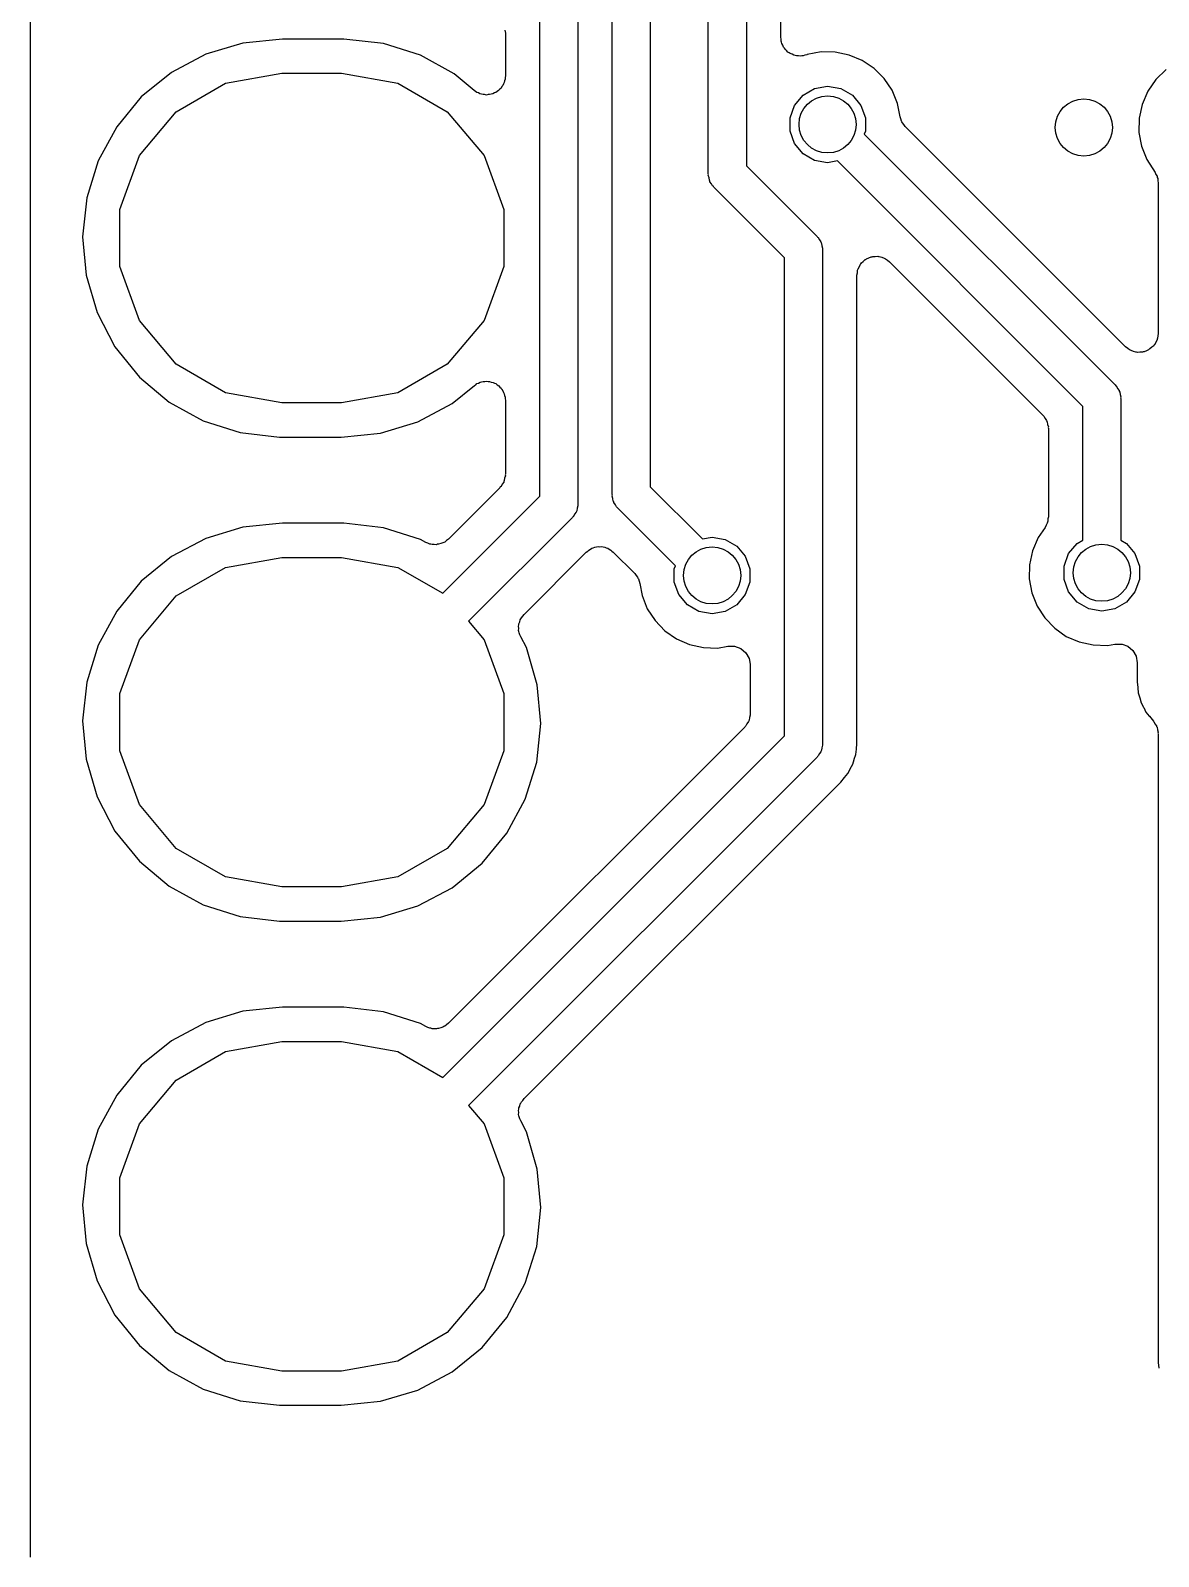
# Model space of a CAD drawing. Extents: x 125.1 to 143.2, y -145.5 to -100.1.
# Drawn here: x 125.08 to 130.99, y -138.95 to -130.94 of the extents above; entities that cross this region are included whole.
import ezdxf

# ---------------------------------------------------------------- set-up
doc = ezdxf.new("R2010")
doc.units = 0
doc.header["$MEASUREMENT"] = 0
doc.layers.add('BLACK', color=7, linetype='CONTINUOUS')

msp = doc.modelspace()

# ---------------------------------------------------------------- linework, layer by layer
at = {"layer": 'Black'}
for p, q in [((125.075, -138.95), (125.075, -114.439)), ((128.63, -131.693), (128.63, -128.211)), ((128.83, -128.17), (128.83, -131.651)), ((129.01, -130.976), (129.01, -128.17)), ((128.126, -133.376), (128.126, -128.567)), ((128.326, -128.526), (128.326, -133.335)), ((127.946, -130.799), (127.946, -133.426)), ((127.746, -133.385), (127.746, -130.841)), ((127.563, -130.939), (127.566, -130.955)), ((127.566, -130.955), (127.566, -131.18)), ((126.189, -131.007), (125.994, -131.066)), ((126.396, -130.986), (126.189, -131.007)), ((126.708, -130.986), (126.396, -130.986)), ((126.719, -130.986), (126.708, -130.986)), ((126.926, -131.01), (126.719, -130.986)), ((127.12, -131.071), (126.926, -131.01)), ((129.012, -130.986), (129.01, -130.976)), ((129.012, -130.997), (129.012, -130.986)), ((129.015, -131.003), (129.012, -130.997)), ((129.016, -131.01), (129.015, -131.003)), ((129.021, -131.019), (129.016, -131.01)), ((129.025, -131.029), (129.021, -131.019)), ((129.03, -131.034), (129.025, -131.029)), ((129.033, -131.04), (129.03, -131.034)), ((129.041, -131.047), (129.033, -131.04)), ((129.048, -131.055), (129.041, -131.047)), ((125.994, -131.066), (125.814, -131.161)), ((127.298, -131.169), (127.12, -131.071)), ((129.055, -131.058), (129.048, -131.055)), ((129.06, -131.062), (129.055, -131.058)), ((129.07, -131.066), (129.06, -131.062)), ((129.079, -131.071), (129.07, -131.066)), ((129.086, -131.072), (129.079, -131.071)), ((129.093, -131.074), (129.086, -131.072)), ((129.103, -131.074), (129.093, -131.074)), ((129.114, -131.076), (129.103, -131.074)), ((129.12, -131.074), (129.114, -131.076)), ((129.127, -131.074), (129.12, -131.074)), ((129.137, -131.071), (129.127, -131.074)), ((129.147, -131.069), (129.137, -131.071)), ((129.149, -131.068), (129.147, -131.069)), ((129.222, -131.054), (129.149, -131.068)), ((129.296, -131.055), (129.222, -131.054)), ((129.369, -131.07), (129.296, -131.055)), ((129.438, -131.099), (129.369, -131.07)), ((129.5, -131.14), (129.438, -131.099)), ((125.814, -131.161), (125.656, -131.29)), ((126.098, -131.218), (126.394, -131.166)), ((126.394, -131.166), (126.706, -131.166)), ((126.706, -131.166), (127.002, -131.218)), ((127.402, -131.256), (127.298, -131.169)), ((127.561, -131.205), (127.56, -131.214)), ((127.564, -131.197), (127.561, -131.205)), ((127.566, -131.18), (127.564, -131.188)), ((127.564, -131.188), (127.564, -131.197)), ((129.552, -131.193), (129.5, -131.14)), ((129.594, -131.255), (129.552, -131.193)), ((130.977, -131.199), (130.935, -131.26)), ((131.031, -131.146), (130.977, -131.199)), ((125.656, -131.29), (125.527, -131.447)), ((125.839, -131.368), (126.098, -131.218)), ((127.002, -131.218), (127.261, -131.368)), ((127.409, -131.261), (127.402, -131.256)), ((127.416, -131.266), (127.409, -131.261)), ((127.424, -131.269), (127.416, -131.266)), ((127.432, -131.274), (127.424, -131.269)), ((127.44, -131.275), (127.432, -131.274)), ((127.449, -131.278), (127.44, -131.275)), ((127.457, -131.278), (127.449, -131.278)), ((127.466, -131.28), (127.457, -131.278)), ((127.475, -131.278), (127.466, -131.28)), ((127.483, -131.278), (127.475, -131.278)), ((127.492, -131.275), (127.483, -131.278)), ((127.5, -131.274), (127.492, -131.275)), ((127.508, -131.269), (127.5, -131.274)), ((127.516, -131.266), (127.508, -131.269)), ((127.523, -131.261), (127.516, -131.266)), ((127.53, -131.256), (127.523, -131.261)), ((127.536, -131.25), (127.53, -131.256)), ((127.543, -131.244), (127.536, -131.25)), ((127.547, -131.236), (127.543, -131.244)), ((127.553, -131.23), (127.547, -131.236)), ((127.556, -131.222), (127.553, -131.23)), ((127.56, -131.214), (127.556, -131.222)), ((129.083, -131.334), (129.127, -131.281)), ((129.127, -131.281), (129.188, -131.246)), ((129.188, -131.246), (129.256, -131.234)), ((129.256, -131.234), (129.325, -131.246)), ((129.325, -131.246), (129.386, -131.281)), ((129.386, -131.281), (129.43, -131.334)), ((129.622, -131.324), (129.594, -131.255)), ((130.935, -131.26), (130.906, -131.329)), ((125.646, -131.598), (125.839, -131.368)), ((127.261, -131.368), (127.454, -131.598)), ((129.059, -131.4), (129.083, -131.334)), ((129.43, -131.334), (129.454, -131.4)), ((129.636, -131.394), (129.622, -131.324)), ((130.906, -131.329), (130.891, -131.402)), ((125.527, -131.447), (125.43, -131.626)), ((129.059, -131.469), (129.059, -131.4)), ((129.454, -131.4), (129.454, -131.469)), ((129.64, -131.405), (129.636, -131.394)), ((129.643, -131.417), (129.64, -131.405)), ((129.646, -131.421), (129.643, -131.417)), ((129.648, -131.426), (129.646, -131.421)), ((129.656, -131.435), (129.648, -131.426)), ((129.663, -131.445), (129.656, -131.435)), ((130.819, -132.601), (129.663, -131.445)), ((130.891, -131.402), (130.889, -131.476)), ((129.083, -131.535), (129.059, -131.469)), ((129.454, -131.469), (129.448, -131.485)), ((129.448, -131.485), (130.765, -132.801)), ((130.889, -131.476), (130.903, -131.549)), ((125.543, -131.88), (125.646, -131.598)), ((127.454, -131.598), (127.557, -131.88)), ((129.127, -131.588), (129.083, -131.535)), ((129.188, -131.623), (129.127, -131.588)), ((130.903, -131.549), (130.93, -131.619)), ((125.43, -131.626), (125.37, -131.82)), ((128.83, -131.651), (129.201, -132.022)), ((129.256, -131.635), (129.188, -131.623)), ((129.307, -131.626), (129.256, -131.635)), ((130.594, -132.914), (129.307, -131.626)), ((130.93, -131.619), (130.974, -131.686)), ((130.974, -131.686), (130.978, -131.697)), ((128.631, -131.697), (128.63, -131.693)), ((128.63, -131.701), (128.631, -131.697)), ((128.634, -131.714), (128.63, -131.701)), ((128.636, -131.727), (128.634, -131.714)), ((128.638, -131.731), (128.636, -131.727)), ((128.639, -131.735), (128.638, -131.731)), ((128.647, -131.746), (128.639, -131.735)), ((128.653, -131.757), (128.647, -131.746)), ((128.657, -131.76), (128.653, -131.757)), ((128.659, -131.763), (128.657, -131.76)), ((129.03, -132.134), (128.659, -131.763)), ((130.978, -131.697), (130.984, -131.706)), ((130.984, -131.706), (130.985, -131.713)), ((130.985, -131.713), (130.988, -131.718)), ((130.988, -131.718), (130.988, -131.73)), ((130.988, -131.73), (130.99, -131.741)), ((130.99, -131.741), (130.99, -132.531)), ((125.37, -131.82), (125.348, -132.023)), ((125.543, -132.18), (125.543, -131.88)), ((127.557, -131.88), (127.557, -132.18)), ((125.348, -132.023), (125.367, -132.225)), ((129.201, -132.022), (129.203, -132.025)), ((129.203, -132.025), (129.207, -132.028)), ((129.207, -132.028), (129.213, -132.04)), ((129.213, -132.04), (129.221, -132.05)), ((129.221, -132.05), (129.222, -132.055)), ((129.222, -132.055), (129.224, -132.058)), ((129.224, -132.058), (129.226, -132.071)), ((129.226, -132.071), (129.23, -132.084)), ((129.23, -132.084), (129.229, -132.088)), ((129.229, -132.088), (129.23, -132.093)), ((129.03, -134.641), (129.03, -132.134)), ((129.23, -132.093), (129.23, -134.682)), ((129.423, -132.18), (129.428, -132.168)), ((129.428, -132.168), (129.431, -132.165)), ((129.431, -132.165), (129.433, -132.161)), ((129.433, -132.161), (129.443, -132.153)), ((129.443, -132.153), (129.453, -132.143)), ((129.453, -132.143), (129.457, -132.142)), ((129.457, -132.142), (129.46, -132.139)), ((129.46, -132.139), (129.472, -132.134)), ((129.472, -132.134), (129.484, -132.129)), ((129.484, -132.129), (129.489, -132.128)), ((129.489, -132.128), (129.493, -132.127)), ((129.493, -132.127), (129.506, -132.127)), ((129.506, -132.127), (129.519, -132.126)), ((129.519, -132.126), (129.523, -132.127)), ((129.523, -132.127), (129.527, -132.127)), ((129.527, -132.127), (129.54, -132.131)), ((129.54, -132.131), (129.552, -132.135)), ((129.552, -132.135), (129.556, -132.137)), ((129.556, -132.137), (129.56, -132.139)), ((129.56, -132.139), (129.57, -132.147)), ((129.57, -132.147), (129.581, -132.155)), ((129.581, -132.155), (130.385, -132.959)), ((125.367, -132.225), (125.424, -132.421)), ((125.646, -132.462), (125.543, -132.18)), ((127.557, -132.18), (127.454, -132.462)), ((129.41, -132.225), (129.412, -132.212)), ((129.41, -134.682), (129.41, -132.225)), ((129.412, -132.212), (129.413, -132.199)), ((129.413, -132.199), (129.415, -132.195)), ((129.415, -132.195), (129.416, -132.191)), ((129.416, -132.191), (129.423, -132.18)), ((125.424, -132.421), (125.518, -132.601)), ((125.839, -132.692), (125.646, -132.462)), ((127.454, -132.462), (127.261, -132.692)), ((130.984, -132.565), (130.977, -132.576)), ((130.985, -132.56), (130.984, -132.565)), ((130.987, -132.556), (130.985, -132.56)), ((130.988, -132.543), (130.987, -132.556)), ((130.99, -132.531), (130.988, -132.543)), ((125.518, -132.601), (125.646, -132.76)), ((130.83, -132.609), (130.819, -132.601)), ((130.84, -132.617), (130.83, -132.609)), ((130.844, -132.619), (130.84, -132.617)), ((130.848, -132.621), (130.844, -132.619)), ((130.86, -132.625), (130.848, -132.621)), ((130.873, -132.629), (130.86, -132.625)), ((130.877, -132.629), (130.873, -132.629)), ((130.881, -132.63), (130.877, -132.629)), ((130.894, -132.629), (130.881, -132.63)), ((130.907, -132.629), (130.894, -132.629)), ((130.911, -132.627), (130.907, -132.629)), ((130.916, -132.627), (130.911, -132.627)), ((130.928, -132.622), (130.916, -132.627)), ((130.94, -132.617), (130.928, -132.622)), ((130.943, -132.614), (130.94, -132.617)), ((130.947, -132.612), (130.943, -132.614)), ((130.957, -132.603), (130.947, -132.612)), ((130.967, -132.595), (130.957, -132.603)), ((130.969, -132.591), (130.967, -132.595)), ((130.972, -132.588), (130.969, -132.591)), ((130.977, -132.576), (130.972, -132.588)), ((126.098, -132.842), (125.839, -132.692)), ((127.261, -132.692), (127.002, -132.842)), ((125.646, -132.76), (125.802, -132.891)), ((127.286, -132.899), (127.403, -132.804)), ((127.403, -132.804), (127.41, -132.8)), ((127.41, -132.8), (127.416, -132.794)), ((127.416, -132.794), (127.425, -132.791)), ((127.425, -132.791), (127.433, -132.787)), ((127.433, -132.787), (127.441, -132.785)), ((127.441, -132.785), (127.449, -132.783)), ((127.449, -132.783), (127.458, -132.783)), ((127.458, -132.783), (127.467, -132.781)), ((127.467, -132.781), (127.475, -132.783)), ((127.475, -132.783), (127.483, -132.783)), ((127.483, -132.783), (127.492, -132.786)), ((127.492, -132.786), (127.502, -132.788)), ((127.502, -132.788), (127.508, -132.792)), ((127.508, -132.792), (127.516, -132.794)), ((127.516, -132.794), (127.523, -132.8)), ((127.523, -132.8), (127.531, -132.805)), ((127.531, -132.805), (127.536, -132.812)), ((130.765, -132.801), (130.767, -132.805)), ((130.767, -132.805), (130.771, -132.808)), ((130.771, -132.808), (130.777, -132.819)), ((125.802, -132.891), (125.98, -132.989)), ((126.394, -132.894), (126.098, -132.842)), ((127.002, -132.842), (126.706, -132.894)), ((127.536, -132.812), (127.543, -132.817)), ((127.543, -132.817), (127.547, -132.825)), ((127.547, -132.825), (127.553, -132.832)), ((127.553, -132.832), (127.556, -132.84)), ((127.556, -132.84), (127.56, -132.847)), ((127.56, -132.847), (127.562, -132.856)), ((127.562, -132.856), (127.565, -132.865)), ((127.565, -132.865), (127.565, -132.873)), ((127.565, -132.873), (127.566, -132.881)), ((127.566, -132.881), (127.566, -133.269)), ((130.777, -132.819), (130.785, -132.83)), ((130.785, -132.83), (130.786, -132.834)), ((130.786, -132.834), (130.788, -132.838)), ((130.788, -132.838), (130.79, -132.851)), ((130.79, -132.851), (130.794, -132.863)), ((130.794, -132.863), (130.793, -132.868)), ((130.793, -132.868), (130.794, -132.872)), ((130.794, -132.872), (130.794, -133.503)), ((126.706, -132.894), (126.394, -132.894)), ((127.106, -132.994), (127.286, -132.899)), ((130.385, -132.959), (130.387, -132.962)), ((130.387, -132.962), (130.391, -132.965)), ((130.391, -132.965), (130.397, -132.977)), ((130.594, -133.503), (130.594, -132.914)), ((125.98, -132.989), (126.174, -133.05)), ((126.174, -133.05), (126.381, -133.074)), ((126.911, -133.053), (127.106, -132.994)), ((130.397, -132.977), (130.405, -132.987)), ((130.405, -132.987), (130.406, -132.992)), ((130.406, -132.992), (130.408, -132.995)), ((130.408, -132.995), (130.41, -133.008)), ((130.41, -133.008), (130.414, -133.021)), ((130.414, -133.021), (130.413, -133.025)), ((130.413, -133.025), (130.414, -133.03)), ((130.414, -133.03), (130.414, -133.492)), ((126.381, -133.074), (126.392, -133.074)), ((126.392, -133.074), (126.704, -133.074)), ((126.704, -133.074), (126.911, -133.053)), ((127.562, -133.29), (127.56, -133.303)), ((127.566, -133.278), (127.562, -133.29)), ((127.566, -133.269), (127.565, -133.273)), ((127.565, -133.273), (127.566, -133.278)), ((127.537, -133.34), (127.267, -133.61)), ((127.539, -133.336), (127.537, -133.34)), ((127.543, -133.333), (127.539, -133.336)), ((127.549, -133.322), (127.543, -133.333)), ((127.557, -133.311), (127.549, -133.322)), ((127.558, -133.307), (127.557, -133.311)), ((127.56, -133.303), (127.558, -133.307)), ((128.326, -133.335), (128.6, -133.608)), ((127.237, -133.894), (127.746, -133.385)), ((127.942, -133.448), (127.94, -133.461)), ((127.946, -133.435), (127.942, -133.448)), ((127.946, -133.426), (127.945, -133.431)), ((127.945, -133.431), (127.946, -133.435)), ((128.127, -133.38), (128.126, -133.376)), ((128.126, -133.385), (128.127, -133.38)), ((128.13, -133.397), (128.126, -133.385)), ((128.132, -133.41), (128.13, -133.397)), ((128.134, -133.414), (128.132, -133.41)), ((128.135, -133.418), (128.134, -133.414)), ((128.143, -133.429), (128.135, -133.418)), ((128.149, -133.44), (128.143, -133.429)), ((128.153, -133.443), (128.149, -133.44)), ((128.155, -133.447), (128.153, -133.443)), ((128.458, -133.749), (128.155, -133.447)), ((126.396, -133.526), (126.189, -133.547)), ((126.708, -133.526), (126.396, -133.526)), ((126.719, -133.526), (126.708, -133.526)), ((126.926, -133.55), (126.719, -133.526)), ((127.917, -133.497), (127.373, -134.041)), ((127.919, -133.493), (127.917, -133.497)), ((127.923, -133.491), (127.919, -133.493)), ((127.929, -133.479), (127.923, -133.491)), ((127.937, -133.469), (127.929, -133.479)), ((127.938, -133.464), (127.937, -133.469)), ((127.94, -133.461), (127.938, -133.464)), ((130.408, -133.526), (130.402, -133.537)), ((130.409, -133.521), (130.408, -133.526)), ((130.411, -133.516), (130.409, -133.521)), ((130.412, -133.504), (130.411, -133.516)), ((130.414, -133.492), (130.412, -133.504)), ((130.594, -133.616), (130.594, -133.503)), ((130.794, -133.503), (130.794, -133.616)), ((125.994, -133.606), (125.814, -133.701)), ((126.189, -133.547), (125.994, -133.606)), ((127.12, -133.611), (126.926, -133.55)), ((127.148, -133.627), (127.12, -133.611)), ((127.267, -133.61), (127.257, -133.617)), ((128.6, -133.608), (128.65, -133.599)), ((128.65, -133.599), (128.719, -133.611)), ((128.719, -133.611), (128.779, -133.646)), ((130.36, -133.602), (130.33, -133.671)), ((130.397, -133.548), (130.36, -133.602)), ((130.402, -133.537), (130.397, -133.548)), ((127.159, -133.631), (127.148, -133.627)), ((127.17, -133.636), (127.159, -133.631)), ((127.175, -133.636), (127.17, -133.636)), ((127.181, -133.638), (127.175, -133.636)), ((127.193, -133.638), (127.181, -133.638)), ((127.205, -133.639), (127.193, -133.638)), ((127.21, -133.637), (127.205, -133.639)), ((127.215, -133.637), (127.21, -133.637)), ((127.227, -133.633), (127.215, -133.637)), ((127.238, -133.63), (127.227, -133.633)), ((127.243, -133.627), (127.238, -133.63)), ((127.248, -133.625), (127.243, -133.627)), ((127.257, -133.617), (127.248, -133.625)), ((127.664, -134.005), (127.99, -133.678)), ((127.99, -133.678), (127.998, -133.673)), ((127.998, -133.673), (128.004, -133.667)), ((128.004, -133.667), (128.012, -133.663)), ((128.012, -133.663), (128.019, -133.658)), ((128.019, -133.658), (128.027, -133.656)), ((128.027, -133.656), (128.035, -133.652)), ((128.035, -133.652), (128.044, -133.651)), ((128.044, -133.651), (128.052, -133.649)), ((128.052, -133.649), (128.061, -133.65)), ((128.061, -133.65), (128.07, -133.649)), ((128.07, -133.649), (128.078, -133.651)), ((128.078, -133.651), (128.087, -133.652)), ((128.087, -133.652), (128.095, -133.656)), ((128.095, -133.656), (128.103, -133.658)), ((128.103, -133.658), (128.111, -133.663)), ((128.111, -133.663), (128.119, -133.667)), ((128.119, -133.667), (128.125, -133.673)), ((128.125, -133.673), (128.132, -133.678)), ((128.132, -133.678), (128.244, -133.79)), ((128.779, -133.646), (128.824, -133.7)), ((130.33, -133.671), (130.315, -133.744)), ((130.497, -133.751), (130.52, -133.686)), ((130.52, -133.686), (130.565, -133.632)), ((130.565, -133.632), (130.594, -133.616)), ((130.794, -133.616), (130.823, -133.632)), ((130.823, -133.632), (130.868, -133.686)), ((130.868, -133.686), (130.892, -133.751)), ((125.814, -133.701), (125.656, -133.83)), ((125.839, -133.908), (126.098, -133.758)), ((126.098, -133.758), (126.394, -133.706)), ((126.394, -133.706), (126.706, -133.706)), ((126.706, -133.706), (127.002, -133.758)), ((127.002, -133.758), (127.237, -133.894)), ((128.452, -133.765), (128.458, -133.749)), ((128.452, -133.835), (128.452, -133.765)), ((128.824, -133.7), (128.848, -133.765)), ((128.848, -133.765), (128.848, -133.835)), ((130.315, -133.744), (130.314, -133.818)), ((130.497, -133.821), (130.497, -133.751)), ((130.892, -133.751), (130.892, -133.821)), ((125.656, -133.83), (125.527, -133.987)), ((128.244, -133.79), (128.251, -133.8)), ((128.251, -133.8), (128.259, -133.81)), ((128.259, -133.81), (128.261, -133.814)), ((128.261, -133.814), (128.264, -133.818)), ((128.264, -133.818), (128.267, -133.83)), ((128.267, -133.83), (128.271, -133.842)), ((128.271, -133.842), (128.283, -133.905)), ((128.476, -133.9), (128.452, -133.835)), ((128.848, -133.835), (128.824, -133.9)), ((130.314, -133.818), (130.327, -133.891)), ((130.52, -133.887), (130.497, -133.821)), ((130.892, -133.821), (130.868, -133.887)), ((125.646, -134.138), (125.839, -133.908)), ((128.283, -133.905), (128.31, -133.975)), ((128.521, -133.954), (128.476, -133.9)), ((128.824, -133.9), (128.779, -133.954)), ((130.327, -133.891), (130.355, -133.961)), ((130.565, -133.94), (130.52, -133.887)), ((130.868, -133.887), (130.823, -133.94)), ((125.527, -133.987), (125.43, -134.166)), ((127.657, -134.014), (127.664, -134.005)), ((128.31, -133.975), (128.351, -134.037)), ((128.581, -133.989), (128.521, -133.954)), ((128.65, -134.001), (128.581, -133.989)), ((128.719, -133.989), (128.65, -134.001)), ((128.779, -133.954), (128.719, -133.989)), ((130.355, -133.961), (130.395, -134.023)), ((130.626, -133.975), (130.565, -133.94)), ((130.694, -133.987), (130.626, -133.975)), ((130.763, -133.975), (130.694, -133.987)), ((130.823, -133.94), (130.763, -133.975)), ((127.373, -134.041), (127.454, -134.138)), ((127.635, -134.067), (127.636, -134.06)), ((127.636, -134.078), (127.635, -134.067)), ((127.635, -134.089), (127.636, -134.078)), ((127.637, -134.095), (127.635, -134.089)), ((127.636, -134.06), (127.637, -134.054)), ((127.637, -134.054), (127.641, -134.044)), ((127.641, -134.044), (127.644, -134.033)), ((127.644, -134.033), (127.647, -134.028)), ((127.647, -134.028), (127.65, -134.022)), ((127.65, -134.022), (127.657, -134.014)), ((128.351, -134.037), (128.403, -134.091)), ((128.403, -134.091), (128.464, -134.133)), ((130.395, -134.023), (130.447, -134.077)), ((130.447, -134.077), (130.508, -134.12)), ((125.43, -134.166), (125.37, -134.36)), ((125.543, -134.42), (125.646, -134.138)), ((127.454, -134.138), (127.557, -134.42)), ((127.638, -134.101), (127.637, -134.095)), ((127.642, -134.111), (127.638, -134.101)), ((127.646, -134.122), (127.642, -134.111)), ((127.676, -134.179), (127.646, -134.122)), ((128.464, -134.133), (128.532, -134.163)), ((128.532, -134.163), (128.605, -134.179)), ((128.679, -134.181), (128.733, -134.171)), ((128.733, -134.171), (128.733, -134.171)), ((128.733, -134.171), (128.733, -134.171)), ((128.733, -134.171), (128.767, -134.171)), ((128.767, -134.171), (128.8, -134.183)), ((130.508, -134.12), (130.576, -134.149)), ((130.576, -134.149), (130.649, -134.165)), ((130.649, -134.165), (130.724, -134.167)), ((130.724, -134.167), (130.763, -134.16)), ((130.763, -134.16), (130.763, -134.16)), ((130.763, -134.16), (130.797, -134.16)), ((130.797, -134.16), (130.797, -134.16)), ((130.797, -134.16), (130.801, -134.161)), ((130.801, -134.161), (130.83, -134.172)), ((130.83, -134.172), (130.83, -134.172)), ((130.83, -134.172), (130.857, -134.194)), ((127.733, -134.375), (127.676, -134.179)), ((128.605, -134.179), (128.679, -134.181)), ((128.8, -134.183), (128.8, -134.183)), ((128.8, -134.183), (128.827, -134.206)), ((128.827, -134.206), (128.844, -134.236)), ((128.844, -134.236), (128.849, -134.265)), ((130.857, -134.194), (130.874, -134.224)), ((130.874, -134.224), (130.88, -134.259)), ((128.849, -134.265), (128.85, -134.27)), ((128.85, -134.27), (128.85, -134.525)), ((130.88, -134.259), (130.88, -134.259)), ((130.88, -134.259), (130.88, -134.358)), ((125.37, -134.36), (125.348, -134.563)), ((127.752, -134.577), (127.733, -134.375)), ((130.88, -134.358), (130.883, -134.389)), ((130.883, -134.389), (130.883, -134.389)), ((130.883, -134.389), (130.883, -134.39)), ((130.883, -134.39), (130.885, -134.416)), ((125.543, -134.72), (125.543, -134.42)), ((127.557, -134.42), (127.557, -134.72)), ((130.885, -134.416), (130.893, -134.442)), ((130.893, -134.442), (130.893, -134.442)), ((130.893, -134.442), (130.893, -134.443)), ((130.893, -134.443), (130.901, -134.469)), ((130.901, -134.469), (130.913, -134.492)), ((130.913, -134.492), (130.914, -134.493)), ((125.348, -134.563), (125.367, -134.765)), ((128.841, -134.567), (128.833, -134.578)), ((128.842, -134.563), (128.841, -134.567)), ((128.844, -134.559), (128.842, -134.563)), ((128.846, -134.546), (128.844, -134.559)), ((128.85, -134.534), (128.846, -134.546)), ((128.85, -134.525), (128.849, -134.529)), ((128.849, -134.529), (128.85, -134.534)), ((130.914, -134.493), (130.914, -134.493)), ((130.914, -134.493), (130.926, -134.517)), ((130.926, -134.517), (130.943, -134.538)), ((130.943, -134.538), (130.943, -134.538)), ((130.943, -134.538), (130.944, -134.538)), ((130.944, -134.538), (130.965, -134.565)), ((130.965, -134.565), (130.967, -134.566)), ((130.967, -134.566), (130.973, -134.578)), ((127.237, -136.434), (129.03, -134.641)), ((128.821, -134.596), (127.267, -136.15)), ((127.73, -134.78), (127.752, -134.577)), ((128.823, -134.592), (128.821, -134.596)), ((128.827, -134.589), (128.823, -134.592)), ((128.833, -134.578), (128.827, -134.589)), ((130.973, -134.578), (130.981, -134.589)), ((130.981, -134.589), (130.982, -134.593)), ((130.982, -134.593), (130.984, -134.597)), ((130.984, -134.597), (130.986, -134.61)), ((130.986, -134.61), (130.99, -134.623)), ((130.99, -134.623), (130.989, -134.627)), ((130.989, -134.627), (130.99, -134.631)), ((130.99, -134.631), (130.99, -137.929)), ((125.646, -135.002), (125.543, -134.72)), ((127.557, -134.72), (127.454, -135.002)), ((129.221, -134.725), (129.213, -134.735)), ((129.222, -134.72), (129.221, -134.725)), ((129.224, -134.717), (129.222, -134.72)), ((129.226, -134.704), (129.224, -134.717)), ((129.23, -134.691), (129.226, -134.704)), ((129.23, -134.682), (129.229, -134.687)), ((129.229, -134.687), (129.23, -134.691)), ((129.404, -134.739), (129.407, -134.712)), ((129.407, -134.711), (129.41, -134.682)), ((129.407, -134.712), (129.407, -134.711)), ((129.407, -134.712), (129.407, -134.712)), ((125.367, -134.765), (125.424, -134.961)), ((129.201, -134.753), (127.373, -136.581)), ((127.67, -134.974), (127.73, -134.78)), ((129.203, -134.75), (129.201, -134.753)), ((129.207, -134.747), (129.203, -134.75)), ((129.213, -134.735), (129.207, -134.747)), ((129.375, -134.815), (129.388, -134.791)), ((129.388, -134.791), (129.395, -134.766)), ((129.395, -134.766), (129.396, -134.765)), ((129.396, -134.765), (129.404, -134.739)), ((129.396, -134.765), (129.396, -134.765)), ((127.664, -136.545), (129.325, -134.884)), ((129.325, -134.884), (129.344, -134.86)), ((129.344, -134.86), (129.362, -134.839)), ((129.344, -134.86), (129.344, -134.86)), ((129.344, -134.86), (129.344, -134.86)), ((129.362, -134.839), (129.374, -134.816)), ((129.374, -134.816), (129.375, -134.815)), ((129.375, -134.815), (129.375, -134.815)), ((125.424, -134.961), (125.518, -135.141)), ((125.839, -135.232), (125.646, -135.002)), ((127.454, -135.002), (127.261, -135.232)), ((127.573, -135.153), (127.67, -134.974)), ((125.518, -135.141), (125.646, -135.3)), ((127.444, -135.31), (127.573, -135.153)), ((126.098, -135.382), (125.839, -135.232)), ((127.261, -135.232), (127.002, -135.382)), ((125.646, -135.3), (125.802, -135.431)), ((127.286, -135.439), (127.444, -135.31)), ((125.802, -135.431), (125.98, -135.529)), ((126.394, -135.434), (126.098, -135.382)), ((126.706, -135.434), (126.394, -135.434)), ((127.002, -135.382), (126.706, -135.434)), ((127.106, -135.534), (127.286, -135.439)), ((125.98, -135.529), (126.174, -135.59)), ((126.174, -135.59), (126.381, -135.614)), ((126.704, -135.614), (126.911, -135.593)), ((126.911, -135.593), (127.106, -135.534)), ((126.381, -135.614), (126.392, -135.614)), ((126.392, -135.614), (126.704, -135.614)), ((126.189, -136.087), (125.994, -136.146)), ((126.396, -136.066), (126.189, -136.087)), ((126.708, -136.066), (126.396, -136.066)), ((126.719, -136.066), (126.708, -136.066)), ((126.926, -136.09), (126.719, -136.066)), ((127.12, -136.151), (126.926, -136.09)), ((125.994, -136.146), (125.814, -136.241)), ((127.148, -136.167), (127.12, -136.151)), ((127.159, -136.171), (127.148, -136.167)), ((127.17, -136.176), (127.159, -136.171)), ((127.227, -136.173), (127.215, -136.177)), ((127.238, -136.17), (127.227, -136.173)), ((127.243, -136.167), (127.238, -136.17)), ((127.248, -136.165), (127.243, -136.167)), ((127.257, -136.157), (127.248, -136.165)), ((127.267, -136.15), (127.257, -136.157)), ((125.814, -136.241), (125.656, -136.37)), ((126.098, -136.298), (126.394, -136.246)), ((126.394, -136.246), (126.706, -136.246)), ((126.706, -136.246), (127.002, -136.298)), ((127.175, -136.176), (127.17, -136.176)), ((127.181, -136.178), (127.175, -136.176)), ((127.193, -136.178), (127.181, -136.178)), ((127.205, -136.179), (127.193, -136.178)), ((127.21, -136.177), (127.205, -136.179)), ((127.215, -136.177), (127.21, -136.177)), ((125.839, -136.448), (126.098, -136.298)), ((127.002, -136.298), (127.237, -136.434)), ((125.656, -136.37), (125.527, -136.527)), ((125.646, -136.678), (125.839, -136.448)), ((125.527, -136.527), (125.43, -136.706)), ((127.641, -136.584), (127.644, -136.573)), ((127.644, -136.573), (127.647, -136.568)), ((127.647, -136.568), (127.65, -136.562)), ((127.65, -136.562), (127.657, -136.554)), ((127.657, -136.554), (127.664, -136.545)), ((127.373, -136.581), (127.454, -136.678)), ((127.635, -136.607), (127.636, -136.6)), ((127.636, -136.618), (127.635, -136.607)), ((127.635, -136.629), (127.636, -136.618)), ((127.637, -136.635), (127.635, -136.629)), ((127.636, -136.6), (127.637, -136.594)), ((127.637, -136.594), (127.641, -136.584)), ((127.638, -136.641), (127.637, -136.635)), ((127.642, -136.651), (127.638, -136.641)), ((127.646, -136.662), (127.642, -136.651)), ((125.43, -136.706), (125.37, -136.9)), ((125.543, -136.96), (125.646, -136.678)), ((127.454, -136.678), (127.557, -136.96)), ((127.676, -136.719), (127.646, -136.662)), ((127.733, -136.915), (127.676, -136.719)), ((125.37, -136.9), (125.348, -137.103)), ((125.543, -137.26), (125.543, -136.96)), ((127.557, -136.96), (127.557, -137.26)), ((127.752, -137.117), (127.733, -136.915)), ((125.348, -137.103), (125.367, -137.305)), ((127.73, -137.32), (127.752, -137.117)), ((125.646, -137.542), (125.543, -137.26)), ((127.557, -137.26), (127.454, -137.542)), ((125.367, -137.305), (125.424, -137.501)), ((127.67, -137.514), (127.73, -137.32)), ((125.424, -137.501), (125.518, -137.681)), ((127.573, -137.693), (127.67, -137.514)), ((125.839, -137.772), (125.646, -137.542)), ((127.454, -137.542), (127.261, -137.772)), ((125.518, -137.681), (125.646, -137.84)), ((127.444, -137.85), (127.573, -137.693)), ((126.098, -137.922), (125.839, -137.772)), ((127.261, -137.772), (127.002, -137.922)), ((125.646, -137.84), (125.802, -137.971)), ((127.286, -137.979), (127.444, -137.85)), ((126.394, -137.974), (126.098, -137.922)), ((127.002, -137.922), (126.706, -137.974)), ((130.99, -137.929), (130.993, -137.959)), ((125.802, -137.971), (125.98, -138.069)), ((126.706, -137.974), (126.394, -137.974)), ((127.106, -138.074), (127.286, -137.979)), ((125.98, -138.069), (126.174, -138.13)), ((126.911, -138.133), (127.106, -138.074)), ((126.174, -138.13), (126.381, -138.154)), ((126.381, -138.154), (126.392, -138.154)), ((126.392, -138.154), (126.704, -138.154)), ((126.704, -138.154), (126.911, -138.133))]:
    msp.add_line(p, q, dxfattribs=at)
for centre in [(129.256, -131.434), (130.6, -131.45), (128.65, -133.8), (130.694, -133.786)]:
    msp.add_circle(centre, 0.15, dxfattribs=at)

doc.saveas('drawing.dxf')
